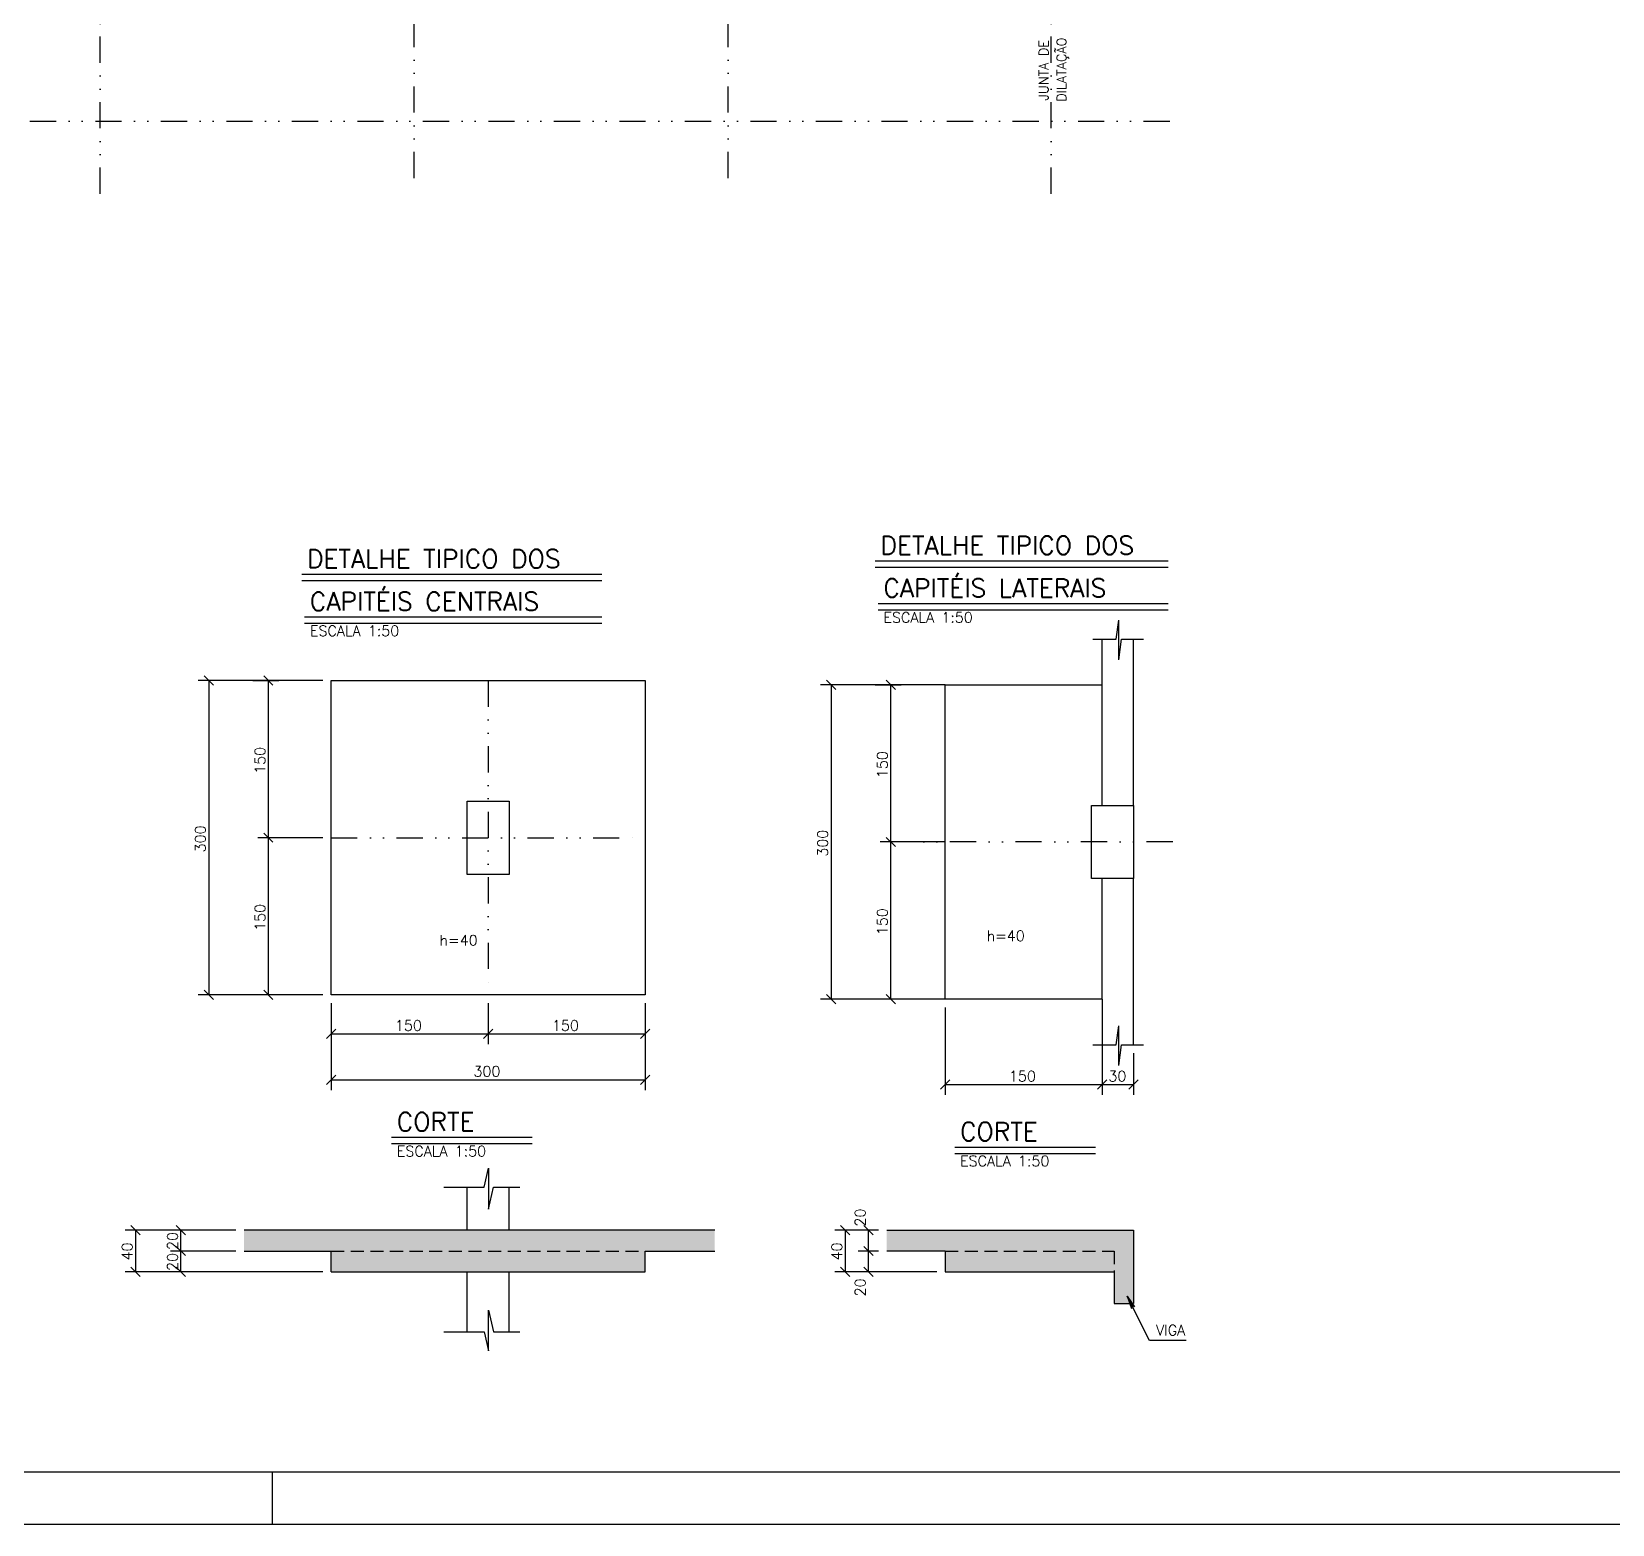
# Model space of a CAD drawing. Extents: x 551734 to 566609, y -375 to 10137.
# Drawn here: x 559059 to 562834, y -375 to 3188 of the extents above; entities that cross this region are included whole.
import ezdxf

# ---------------------------------------------------------------- set-up
doc = ezdxf.new("R2010")
doc.units = 0
doc.header["$LTSCALE"] = 125
doc.header["$MEASUREMENT"] = 0
doc.linetypes.add('DIVIDE', pattern=[1.25, 0.5, -0.25, 0, -0.25, 0, -0.25])
doc.linetypes.add('HIDDEN', pattern=[0.375, 0.25, -0.125])
doc.layers.get('0').update_dxf_attribs({"linetype": 'CONTINUOUS'})
for name, color, linetype in [('205', 14, 'DIVIDE'), ('210', 11, 'HIDDEN'), ('216', 7, 'CONTINUOUS'), ('220', 4, 'CONTINUOUS'), ('221', 5, 'CONTINUOUS'), ('222', 6, 'CONTINUOUS'), ('238', 11, 'CONTINUOUS'), ('250', 5, 'CONTINUOUS'), ('253', 253, 'CONTINUOUS')]:
    doc.layers.add(name, color=color, linetype=linetype)
doc.styles.get("Standard").update_dxf_attribs({"font": 'ROMANS.SHX'})

msp = doc.modelspace()

# ---------------------------------------------------------------- linework, layer by layer
for p, q in [((559634.2, -375.3), (559634.2, -250.3)), ((566609.2, -375.3), (551734.2, -375.3))]:
    msp.add_line(p, q)
at = {"layer": '205'}
for p, q in [((559222, 2801.2), (559222, 9204.7)), ((559972, 2838.7), (559972, 9204.7)), ((560722, 2838.7), (560722, 9204.7)), ((561493.5, 2801.2), (561493.5, 9204.7)), ((552483.5, 2974.8), (561797.7, 2974.8)), ((560148.8, 1639), (560148.8, 889)), ((559773.8, 1264), (560523.8, 1264)), ((561783.7, 1253.8), (561134, 1253.8))]:
    msp.add_line(p, q, dxfattribs=at)
at = {"layer": '210'}
for p, q in [((559773.8, 277.3), (560523.8, 277.3)), ((561240.2, 277.3), (561643.8, 277.3)), ((561643.8, 277.3), (561643.8, 227.3))]:
    msp.add_line(p, q, dxfattribs=at)
at = {"layer": '216'}
for p, q in [((559470.5, 1650.1), (559492.6, 1628)), ((559635, 1628), (559612.9, 1650.1)), ((560956.9, 1639.9), (560979, 1617.8)), ((561121.4, 1617.8), (561099.3, 1639.9)), ((559635, 1253), (559612.9, 1275.1)), ((559635, 1253), (559612.9, 1275.1)), ((561121.4, 1242.8), (561099.3, 1264.9)), ((561121.4, 1242.8), (561099.3, 1264.9)), ((559470.5, 900.1), (559492.6, 878)), ((559635, 878), (559612.9, 900.1)), ((560956.9, 889.9), (560979, 867.8)), ((561121.4, 867.8), (561099.3, 889.9)), ((559762.7, 784.7), (559784.8, 806.8)), ((560137.7, 784.7), (560159.8, 806.8)), ((560137.7, 784.7), (560159.8, 806.8)), ((560512.7, 784.7), (560534.8, 806.8)), ((559762.7, 675.2), (559784.8, 697.3)), ((560512.7, 675.2), (560534.8, 697.3)), ((561229.1, 663.9), (561251.2, 686)), ((561604.1, 663.9), (561626.2, 686)), ((561604.1, 663.9), (561626.2, 686)), ((561679.1, 663.9), (561701.2, 686)), ((559295.7, 338.4), (559317.8, 316.3)), ((559426, 316.3), (559403.9, 338.4)), ((560990.4, 338.4), (561012.5, 316.3)), ((561068.3, 316.3), (561046.2, 338.4)), ((559426, 266.3), (559403.9, 288.4)), ((559426, 266.3), (559403.9, 288.4)), ((561068.3, 266.3), (561046.2, 288.4)), ((561068.3, 266.3), (561046.2, 288.4)), ((559295.7, 238.4), (559317.8, 216.3)), ((559426, 216.3), (559403.9, 238.4)), ((560990.4, 238.4), (561012.5, 216.3)), ((561068.3, 216.3), (561046.2, 238.4))]:
    msp.add_line(p, q, dxfattribs=at)
at = {"layer": '220'}
for p, q in [((560690.1, 327.3), (559566.1, 327.3)), ((561101, 327.3), (561690.2, 327.3)), ((561690.2, 327.3), (561690.2, 152.3)), ((559566.1, 277.3), (559773.8, 277.3)), ((559773.8, 227.3), (559773.8, 277.3)), ((560523.8, 277.3), (560690.1, 277.3)), ((560523.8, 227.3), (560523.8, 277.3)), ((561240.2, 277.3), (561101, 277.3)), ((561240.2, 277.3), (561240.2, 227.3)), ((559773.8, 227.3), (560523.8, 227.3)), ((561240.2, 227.3), (561643.8, 227.3)), ((561643.8, 227.3), (561643.8, 152.3)), ((561643.8, 152.3), (561690.2, 152.3))]:
    msp.add_line(p, q, dxfattribs=at)
for points in [[(560098.8, 1351.5), (560198.8, 1351.5), (560198.8, 1176.5), (560098.8, 1176.5), (560098.8, 1351.5)], [(561590.2, 1341.3), (561690.2, 1341.3), (561690.2, 1166.3), (561590.2, 1166.3), (561590.2, 1341.3)]]:
    msp.add_lwpolyline(points, dxfattribs=at)
at = {"layer": '221'}
for p, q in [((561073.3, 1910.1), (561772.6, 1910.1)), ((559703.6, 1878), (560420, 1878)), ((559710.5, 1776.3), (560420, 1776.3)), ((561080.2, 1808.3), (561772.6, 1808.3)), ((559918, 534), (560253.9, 534)), ((561263.2, 510.5), (561599.1, 510.5))]:
    msp.add_line(p, q, dxfattribs=at)
at = {"layer": '222'}
for p, q in [((559703.6, 1893), (560420, 1893)), ((561073.3, 1925.1), (561772.6, 1925.1)), ((561080.2, 1823.3), (561772.6, 1823.3)), ((559710.5, 1791.3), (560420, 1791.3)), ((559918, 549), (560253.9, 549)), ((561263.2, 525.5), (561599.1, 525.5)), ((566484.2, -250.3), (552046.7, -250.3))]:
    msp.add_line(p, q, dxfattribs=at)
at = {"layer": '238'}
for p, q in [((561615.2, 1628.8), (561615.2, 1737.7)), ((561690.2, 1341.3), (561690.2, 1737.7)), ((561240.2, 1628.8), (561615.2, 1628.8)), ((561240.2, 878.8), (561240.2, 1628.8)), ((561615.2, 1341.3), (561615.2, 1628.8)), ((561615.2, 878.8), (561615.2, 1166.3)), ((561690.2, 769.9), (561690.2, 1166.3)), ((561615.2, 878.8), (561240.2, 878.8)), ((561615.2, 878.8), (561615.2, 769.9)), ((560098.8, 327.3), (560098.8, 429.6)), ((560198.8, 327.3), (560198.8, 429.6)), ((560098.8, 84), (560098.8, 227.3)), ((560198.8, 84), (560198.8, 227.3))]:
    msp.add_line(p, q, dxfattribs=at)
msp.add_lwpolyline([(559773.8, 1639), (560523.8, 1639), (560523.8, 889), (559773.8, 889), (559773.8, 1639)], dxfattribs=at)
at = {"layer": '250'}
for p, q in [((561649, 1737.7), (561655.1, 1783)), ((561655.1, 1688.3), (561655.1, 1783)), ((561593.1, 1737.7), (561649, 1737.7)), ((561655.1, 1688.3), (561661.5, 1737.7)), ((561661.5, 1737.7), (561713.9, 1737.7)), ((559753.8, 1639), (559456.5, 1639)), ((559481.5, 1639), (559481.5, 889)), ((559587, 1639), (559648.9, 1639)), ((559623.9, 1264), (559623.9, 1639)), ((561240.2, 1628.8), (560942.9, 1628.8)), ((560967.9, 1628.8), (560967.9, 878.8)), ((561073.4, 1628.8), (561135.3, 1628.8)), ((561110.3, 1253.8), (561110.3, 1628.8)), ((559753.8, 1264), (559598.9, 1264)), ((559623.9, 889), (559623.9, 1264)), ((561240.2, 1253.8), (561085.3, 1253.8)), ((561110.3, 878.8), (561110.3, 1253.8)), ((559753.8, 889), (559456.5, 889)), ((559753.8, 889), (559598.9, 889)), ((559773.8, 869), (559773.8, 661.3)), ((559773.8, 869), (559773.8, 770.8)), ((560148.8, 869), (560148.8, 770.8)), ((560523.8, 869), (560523.8, 661.3)), ((561240.2, 878.8), (560942.9, 878.8)), ((561240.2, 878.8), (561085.3, 878.8)), ((561240.2, 858.8), (561240.2, 649.9)), ((561615.2, 858.8), (561615.2, 649.9)), ((559773.8, 795.8), (560148.8, 795.8)), ((560148.8, 795.8), (560523.8, 795.8)), ((560523.8, 812.9), (560523.8, 770.8)), ((561649, 769.9), (561655.1, 815.2)), ((561655.1, 720.5), (561655.1, 815.2)), ((561593.1, 769.9), (561649, 769.9)), ((561655.1, 720.5), (561661.5, 769.9)), ((561661.5, 769.9), (561713.9, 769.9)), ((561690.2, 749.9), (561690.2, 649.9)), ((559773.8, 686.3), (560523.8, 686.3)), ((561240.2, 674.9), (561615.2, 674.9)), ((561615.2, 674.9), (561690.2, 674.9)), ((560139.2, 429.6), (560149.8, 474.8)), ((560149.8, 474.8), (560149.8, 377.4)), ((560043.2, 429.6), (560139.2, 429.6)), ((560149.8, 377.4), (560161.3, 429.6)), ((560161.3, 429.6), (560224.6, 429.6)), ((559546.1, 327.3), (559281.8, 327.3)), ((559306.8, 327.3), (559306.8, 227.3)), ((559429.9, 327.3), (559389.9, 327.3)), ((559414.9, 277.3), (559414.9, 327.3)), ((561081, 327.3), (560976.5, 327.3)), ((561001.5, 327.3), (561001.5, 227.3)), ((561081, 327.3), (561032.2, 327.3)), ((561057.2, 277.3), (561057.2, 327.3)), ((559546.1, 277.3), (559389.9, 277.3)), ((559414.9, 227.3), (559414.9, 277.3)), ((561081, 277.3), (561032.2, 277.3)), ((561057.2, 227.3), (561057.2, 277.3)), ((559753.8, 227.3), (559281.8, 227.3)), ((559468.2, 227.3), (559389.9, 227.3)), ((561220.2, 227.3), (560976.5, 227.3)), ((561099.8, 227.3), (561032.2, 227.3)), ((560149.8, 38.8), (560149.8, 136.2)), ((560149.8, 136.2), (560161.3, 84)), ((560043.2, 84), (560139.2, 84)), ((560139.2, 84), (560149.8, 38.8)), ((560161.3, 84), (560224.6, 84))]:
    msp.add_line(p, q, dxfattribs=at)
msp.add_lwpolyline([(561816, 63.4), (561728.5, 63.4), (561675.4, 169.7), (561692.9, 143.8), (561675.4, 169.7), (561685.6, 140.1)], dxfattribs=at)
at = {"layer": '253'}
for points in [[(559566.1, 327.3), (559566.1, 277.3), (559773.8, 277.3)], [(559566.1, 327.3), (559773.8, 277.3), (560690.1, 327.3)], [(559773.8, 277.3), (560523.8, 277.3), (560690.1, 327.3)], [(560523.8, 277.3), (560690.1, 277.3), (560690.1, 327.3)], [(561690.2, 327.3), (561240.2, 277.3), (561101, 277.3)], [(561690.2, 327.3), (561101, 277.3), (561101, 327.3)], [(561690.2, 327.3), (561643.8, 227.3), (561240.2, 227.3)], [(561690.2, 327.3), (561240.2, 227.3), (561240.2, 277.3)], [(561690.2, 327.3), (561690.2, 152.3), (561643.8, 152.3)], [(561690.2, 327.3), (561643.8, 152.3), (561643.8, 227.3)], [(559773.8, 227.3), (560523.8, 227.3), (559773.8, 277.3)], [(560523.8, 227.3), (560523.8, 277.3), (559773.8, 277.3)]]:
    msp.add_solid(points, dxfattribs=at)

# ---------------------------------------------------------------- texts
at = {"layer": '216'}
for s, height, p in [('DILATAÇÃO', 22.5, (561529.5, 3020.9)), ('JUNTA DE ', 22.5, (561486.8, 3023.7)), ('150', 25, (559616.4, 1416.5)), ('150', 25, (561102.8, 1406.3)), ('300', 25, (559474, 1229)), ('300', 25, (560960.4, 1218.8)), ('150', 25, (559616.4, 1041.5)), ('150', 25, (561102.8, 1031.3)), ('20', 25, (561049.7, 335.7)), ('20', 25, (559407.4, 279.8)), ('40', 25, (559299.3, 254.8)), ('20', 25, (559407.4, 229.8)), ('40', 25, (560994, 254.8)), ('20', 25, (561049.7, 169))]:
    msp.add_text(s, height=height, rotation=90, dxfattribs=at).set_placement(p)
for s, p in [('ESCALA 1:50', (561093, 1777.4)), ('ESCALA 1:50', (559723.3, 1745.4)), ('h=40', (560032.7, 1006.7)), ('h=40', (561339.4, 1017.3)), ('150', (559926.3, 803.3)), ('150', (560301.3, 803.3)), ('300', (560113.8, 693.8)), ('150', (561392.7, 682.4)), ('30', (561630.2, 682.4)), ('ESCALA 1:50', (559930.8, 503.1)), ('ESCALA 1:50', (561276, 479.7)), ('VIGA', (561744.1, 75.9))]:
    msp.add_text(s, height=25, dxfattribs=at).set_placement(p)
at = {"layer": '222'}
for s, p in [('DETALHE TIPICO DOS', (561085.9, 1940.1)), ('DETALHE TIPICO DOS', (559716.1, 1908)), ('CAPITÉIS LATERAIS', (561092.7, 1838.3)), ('CAPITÉIS CENTRAIS', (559723, 1806.3)), ('CORTE', (559930.5, 564)), ('CORTE', (561275.8, 540.5))]:
    msp.add_text(s, height=43.75, dxfattribs=at).set_placement(p)

doc.saveas('drawing.dxf')
